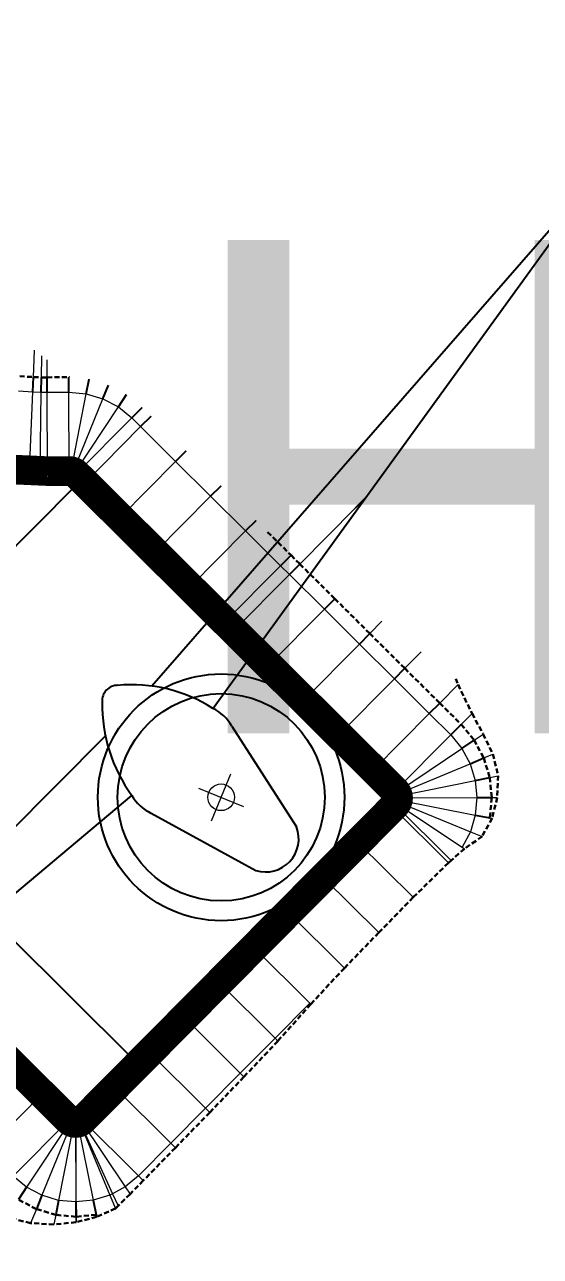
# Model space of a CAD drawing. Header units: metres. Extents: x 544752 to 548977, y 1840603 to 1844608.
# Drawn here: x 545535.5 to 545587.8, y 1843689.5 to 1843814.3 of the extents above; entities that cross this region are included whole.
import ezdxf

# ---------------------------------------------------------------- set-up
doc = ezdxf.new("R2010")
doc.units = ezdxf.units.M
doc.header["$MEASUREMENT"] = 0
doc.linetypes.add('ACAD_ISO02W100', pattern=[15, 12, -3])
doc.linetypes.add('Anordnung Grundriss$0$GESTRICHELT', pattern=[0.75, 0.5, -0.25])
doc.layers.add('Anordnung Grundriss$0$FBC-Windkraftstandort', color=7, linetype='Continuous')
doc.layers.add('C-ROAD', color=7, linetype='Continuous')
for name, color, linetype, lineweight in [('C-ROAD-CORR', 5, 'Continuous', 0), ('C-ROAD-LINK', 150, 'Continuous', 0), ('C-ROAD-MARK', 212, 'Continuous', 0), ('C-ROAD-STAN', 11, 'Continuous', 0), ('C-TOPO-FEAT', 94, 'Continuous', 5), ('Line5', 5, 'Continuous', 13), ('Line7', 7, 'Continuous', 20), ('Đường', 5, 'ACAD_ISO02W100', 5)]:
    doc.layers.add(name, color=color, linetype=linetype, lineweight=lineweight)

# ---------------------------------------------------------------- blocks, each defined once
blk = doc.blocks.new('TB')
at = {"layer": 'Anordnung Grundriss$0$FBC-Windkraftstandort', "color": 1, "ltscale": 0.2}
for points in [[(-10.82, 8.26), (15.12, 74.06), (-4.2, 8.21)], [(-1.79, 7.15), (7.8, -0.26)], [(-13.55, 1.93), (-43.7, -62.06), (-8.99, -2.86)], [(-6.56, -3.89), (5.41, -5.8)]]:
    blk.add_lwpolyline(points, dxfattribs=at)
for radius in [12.5, 10.5]:
    blk.add_circle((-0.4, 0), radius, dxfattribs=at)
for centre, radius, start, end in [((-7.62, -6.81), 15.4, 77.1765, 114.8722), ((-4.73, 3.7), 4.54, 49.5307, 83.3267), ((-13.57, 5.69), 1.57, 109.7536, 203.5071), ((-0.39, 9.92), 15.4, 198.3885, 236.0841), ((5.26, -2.45), 3.36, 272.6116, 40.6491), ((-6.07, 0.61), 4.54, 229.934, 263.7299)]:
    blk.add_arc(centre, radius, start, end, dxfattribs=at)
at = {"layer": 'Defpoints', "color": 5, "linetype": 'Anordnung Grundriss$0$GESTRICHELT', "lineweight": 5, "ltscale": 0.2}
blk.add_circle((-0.4, 0), 105.73, dxfattribs=at)
at = {"layer": 'Line7', "color": 4, "lineweight": 5}
for p, q in [((-0.52, -2.57), (-0.29, 2.57)), ((-2.87, 0.11), (2.06, -0.11))]:
    blk.add_line(p, q, dxfattribs=at)
at = {"layer": 'Line7', "color": 1}
blk.add_circle((-0.4, 0), 1.35, dxfattribs=at)
blk = doc.blocks.new('FREFEWRFERWF')
at = {"layer": 'Line5', "color": 5}
for p, q in [((-12.76, -0.82), (-14.44, 70.21)), ((-7.21, -0.68), (-8.89, 70.34)), ((-1.67, -0.55), (-3.35, 70.47)), ((-14.24, 0.57), (-11.33, 0.64)), ((-8.7, 0.7), (-5.79, 0.77)), ((-3.36, -0.08), (0, 0)), ((-3.16, 0.83), (-0.25, 0.9)), ((-14.45, -0.34), (-11.09, -0.26)), ((-8.91, -0.21), (-5.54, -0.13))]:
    blk.add_line(p, q, dxfattribs=at)
at = {"layer": 'Line5', "color": 5, "flags": 128}
for points in [[(-14.86, 69.09), (-14.81, 69.18), (-14.74, 69.28), (-14.67, 69.36), (-14.59, 69.44), (-14.5, 69.5), (-14.4, 69.56), (-14.3, 69.61), (-14.19, 69.65), (-14.08, 69.68)], [(-14.08, 69.68), (-14.07, 69.68), (-14.05, 69.68), (-14.03, 69.67), (-14.02, 69.67), (-14, 69.65), (-13.99, 69.64), (-13.98, 69.63), (-13.98, 69.61), (-13.98, 69.59)], [(-13.98, 69.59), (-13.51, 61.84), (-13.08, 54.08), (-12.69, 46.32), (-12.33, 38.56), (-12.01, 30.8), (-11.73, 23.04), (-11.48, 15.27), (-11.26, 7.5), (-11.09, -0.26)], [(-9.32, 69.22), (-9.27, 69.32), (-9.2, 69.41), (-9.13, 69.49), (-9.04, 69.57), (-8.95, 69.64), (-8.86, 69.69), (-8.76, 69.74), (-8.65, 69.78), (-8.54, 69.81)], [(-8.54, 69.81), (-8.52, 69.81), (-8.51, 69.81), (-8.49, 69.8), (-8.47, 69.8), (-8.46, 69.79), (-8.45, 69.77), (-8.44, 69.76), (-8.44, 69.74), (-8.43, 69.72)], [(-8.43, 69.72), (-7.97, 61.97), (-7.54, 54.21), (-7.15, 46.45), (-6.79, 38.69), (-6.47, 30.93), (-6.18, 23.17), (-5.93, 15.4), (-5.72, 7.64), (-5.54, -0.13)], [(-3.78, 69.35), (-3.72, 69.45), (-3.66, 69.54), (-3.58, 69.62), (-3.5, 69.7), (-3.41, 69.77), (-3.31, 69.83), (-3.21, 69.87), (-3.11, 69.91), (-3, 69.94)], [(-3, 69.94), (-2.98, 69.94), (-2.96, 69.94), (-2.95, 69.94), (-2.93, 69.93), (-2.92, 69.92), (-2.91, 69.9), (-2.9, 69.89), (-2.89, 69.87), (-2.89, 69.86)], [(-2.89, 69.86), (-2.43, 62.1), (-2, 54.34), (-1.6, 46.58), (-1.25, 38.82), (-0.93, 31.06), (-0.64, 23.3), (-0.39, 15.53), (-0.18, 7.77), (0, 0)], [(-14.87, 69.05), (-14.9, 62.45), (-14.95, 55.86), (-15.03, 49.26), (-15.12, 42.67), (-15.24, 36.07), (-15.39, 29.48), (-15.56, 22.88), (-15.75, 16.29), (-15.96, 9.7)], [(-14.87, 69.05), (-14.87, 69.05), (-14.87, 69.06), (-14.87, 69.06), (-14.87, 69.07), (-14.87, 69.07), (-14.87, 69.07), (-14.87, 69.08), (-14.87, 69.08), (-14.86, 69.09)], [(-9.33, 69.18), (-9.36, 62.58), (-9.41, 55.99), (-9.48, 49.39), (-9.58, 42.8), (-9.7, 36.2), (-9.85, 29.61), (-10.01, 23.01), (-10.2, 16.42), (-10.42, 9.83)], [(-9.33, 69.18), (-9.33, 69.18), (-9.33, 69.19), (-9.33, 69.19), (-9.33, 69.2), (-9.33, 69.2), (-9.33, 69.21), (-9.33, 69.21), (-9.32, 69.21), (-9.32, 69.22)], [(-3.79, 69.31), (-3.82, 62.71), (-3.87, 56.12), (-3.94, 49.52), (-4.04, 42.93), (-4.16, 36.33), (-4.3, 29.74), (-4.47, 23.14), (-4.66, 16.55), (-4.87, 9.96)], [(-3.79, 69.31), (-3.79, 69.31), (-3.79, 69.32), (-3.79, 69.32), (-3.79, 69.33), (-3.78, 69.33), (-3.78, 69.34), (-3.78, 69.34), (-3.78, 69.35), (-3.78, 69.35)], [(-15.94, 9.55), (-15.95, 9.57), (-15.95, 9.59), (-15.95, 9.6), (-15.96, 9.62), (-15.96, 9.63), (-15.96, 9.65), (-15.96, 9.67), (-15.96, 9.68), (-15.96, 9.7)], [(-15.94, 9.55), (-15.6, 8.59), (-15.3, 7.62), (-15.03, 6.63), (-14.8, 5.64), (-14.61, 4.63), (-14.46, 3.63), (-14.35, 2.61), (-14.28, 1.59), (-14.24, 0.57)], [(-15.94, 9.55), (-15.64, 8.48), (-15.38, 7.4), (-15.14, 6.31), (-14.95, 5.21), (-14.78, 4.11), (-14.65, 3), (-14.55, 1.89), (-14.48, 0.77), (-14.45, -0.34)], [(-10.4, 9.69), (-10.4, 9.7), (-10.41, 9.72), (-10.41, 9.73), (-10.41, 9.75), (-10.41, 9.76), (-10.42, 9.78), (-10.42, 9.8), (-10.42, 9.81), (-10.42, 9.83)], [(-10.4, 9.69), (-10.06, 8.72), (-9.75, 7.75), (-9.49, 6.76), (-9.26, 5.77), (-9.07, 4.77), (-8.92, 3.76), (-8.81, 2.74), (-8.73, 1.72), (-8.7, 0.7)], [(-10.4, 9.69), (-10.1, 8.61), (-9.83, 7.53), (-9.6, 6.44), (-9.4, 5.34), (-9.24, 4.24), (-9.1, 3.13), (-9, 2.02), (-8.94, 0.9), (-8.91, -0.21)], [(-4.86, 9.82), (-4.86, 9.83), (-4.86, 9.85), (-4.87, 9.86), (-4.87, 9.88), (-4.87, 9.9), (-4.87, 9.91), (-4.87, 9.93), (-4.87, 9.94), (-4.87, 9.96)], [(-4.86, 9.82), (-4.51, 8.85), (-4.21, 7.88), (-3.94, 6.89), (-3.72, 5.9), (-3.53, 4.9), (-3.38, 3.89), (-3.26, 2.87), (-3.19, 1.85), (-3.16, 0.83)], [(-4.86, 9.82), (-4.56, 8.74), (-4.29, 7.66), (-4.06, 6.57), (-3.86, 5.47), (-3.69, 4.37), (-3.56, 3.26), (-3.46, 2.15), (-3.39, 1.04), (-3.36, -0.08)]]:
    blk.add_lwpolyline(points, dxfattribs=at)
at = {"layer": 'Line7', "color": 7}
for p, q in [((-15.96, 9.63), (-15.96, 9.63)), ((-15.96, 9.63), (-15.96, 9.63)), ((-15.96, 9.63), (-15.96, 9.63)), ((-11.32, 9.73), (-11.32, 9.73)), ((-11.32, 9.73), (-11.32, 9.73)), ((-11.32, 9.73), (-11.32, 9.73)), ((-10.41, 9.76), (-10.41, 9.76)), ((-10.41, 9.76), (-10.41, 9.76)), ((-10.41, 9.76), (-10.41, 9.76)), ((-5.78, 9.87), (-5.78, 9.87)), ((-5.78, 9.87), (-5.78, 9.87)), ((-5.78, 9.87), (-5.78, 9.87)), ((-4.87, 9.89), (-4.87, 9.89)), ((-4.87, 9.89), (-4.87, 9.89)), ((-4.87, 9.89), (-4.87, 9.89)), ((-0.24, 10), (-0.24, 10)), ((-0.24, 10), (-0.24, 10)), ((-0.24, 10), (-0.24, 10))]:
    blk.add_line(p, q, dxfattribs=at)
blk = doc.blocks.new('RFEWF34RF')
blk.add_lwpolyline([(467558.37, 1441381.47), (467628.37, 1441381.47), (467628.37, 1441366.47), (467558.37, 1441366.47)], close=True)
at = {"xscale": 0.9, "yscale": 0.9714285714285716, "zscale": 0.9714285714285716, "rotation": 268.6444939923905}
blk.add_blockref('FREFEWRFERWF', (467559.27, 1441366.93), dxfattribs=at)
blk = doc.blocks.new('GFERFERF')
blk.add_lwpolyline([(467513.37, 1441358.47), (467628.37, 1441358.47), (467628.37, 1441366.47), (467513.37, 1441366.47)], close=True)
blk = doc.blocks.new('VƯERFEWRFER')
blk.add_lwpolyline([(467558.37, 1441403.47), (467513.37, 1441403.47), (467513.37, 1441358.47), (467558.37, 1441358.47)], close=True)
blk = doc.blocks.new('fcwdăed')
at = {"xscale": -1, "rotation": 19.89216182940478}
for name, p in [('GFERFERF', (1396356.81, 242240.54, -3.32)), ('VƯERFEWRFER', (1396369.4, 242205.74, -3.32)), ('RFEWF34RF', (1396367.36, 242211.39, -3.32))]:
    blk.add_blockref(name, p, dxfattribs=at)
blk = doc.blocks.new('STA')
blk.add_circle((0, 0), 0.036)
blk = doc.blocks.new('PI')
h = blk.add_hatch(color=256)
h.dxf.hatch_style = 1
h.paths.add_polyline_path([(0.011, 0, 1), (-0.011, 0, 1)])
at = {"xscale": 0.3048, "yscale": 0.3048, "zscale": 0.3048}
blk.add_blockref('STA', (0, 0), dxfattribs=at)

msp = doc.modelspace()

# ---------------------------------------------------------------- linework, layer by layer
at = {"layer": 'C-ROAD', "color": 3, "linetype": 'Continuous', "lineweight": 13}
for p, q in [((545520.67, 1843769.04), (545537.84, 1843769.1)), ((545540.05, 1843769.11), (545540.47, 1843769.11)), ((545540.47, 1843769.11), (545540.76, 1843768.82)), ((545573.1, 1843736.7), (545573.81, 1843735.99)), ((545573.81, 1843735.99), (545573.11, 1843735.28)), ((545540.7, 1843702.64), (545539.99, 1843703.35)), ((545541.4, 1843703.35), (545540.7, 1843702.64))]:
    msp.add_line(p, q, dxfattribs=at)
at = {"layer": 'C-ROAD', "color": 1, "linetype": 'ACAD_ISO02W100', "lineweight": 60, "ltscale": 0.1, "const_width": 3, "flags": 128}
for points in [[(545539.99, 1843703.35), (545458.39, 1843784.38)], [(545537.84, 1843769.1), (545540.05, 1843769.11)], [(545540.76, 1843768.82), (545556.74, 1843752.95)], [(545556.74, 1843752.95), (545573.1, 1843736.7)], [(545573.11, 1843735.28), (545541.4, 1843703.35)]]:
    msp.add_lwpolyline(points, dxfattribs=at)
at = {"layer": 'C-ROAD', "color": 1, "linetype": 'ACAD_ISO02W100', "lineweight": -3, "ltscale": 0.1, "const_width": 3, "flags": 128}
for points in [[(545508.48, 1843781.14, 0.19891), (545537.84, 1843769.1)], [(545540.05, 1843769.11, -0.198912), (545540.76, 1843768.82)], [(545573.1, 1843736.7, -0.414214), (545573.11, 1843735.28)], [(545541.4, 1843703.35, -0.414214), (545539.99, 1843703.35)]]:
    msp.add_lwpolyline(points, format="xyb", dxfattribs=at)
at = {"layer": 'C-ROAD-CORR', "color": 160, "linetype": 'Continuous'}
for p, q in [((545536.42, 1843778.63, 721.22), (545536.53, 1843781.36, 723.95)), ((545536.42, 1843778.63, 721.22), (545536.53, 1843781.36, 723.95)), ((545536.42, 1843778.63, 721.22), (545536.53, 1843781.36, 723.95)), ((545537.23, 1843778.6, 721.24), (545537.27, 1843780.78, 723.42)), ((545537.23, 1843778.6, 721.24), (545537.27, 1843780.78, 723.42)), ((545537.23, 1843778.6, 721.24), (545537.27, 1843780.78, 723.42)), ((545537.81, 1843778.6, 721.26), (545537.8, 1843780.36, 723.02)), ((545537.81, 1843778.6, 721.26), (545537.8, 1843780.36, 723.02)), ((545537.81, 1843778.6, 721.26), (545537.8, 1843780.36, 723.02)), ((545536.36, 1843777.13, 721.19), (545536.42, 1843778.63, 721.22)), ((545536.36, 1843777.13, 721.19), (545536.42, 1843778.63, 721.22)), ((545537.21, 1843777.1, 721.21), (545537.23, 1843778.6, 721.24)), ((545537.21, 1843777.1, 721.21), (545537.23, 1843778.6, 721.24)), ((545537.81, 1843777.1, 721.23), (545537.81, 1843778.6, 721.26)), ((545537.81, 1843777.1, 721.23), (545537.81, 1843778.6, 721.26)), ((545540.02, 1843777.11, 721.28), (545540.02, 1843778.61, 721.31)), ((545540.02, 1843777.11, 721.28), (545540.02, 1843778.61, 721.31)), ((545541.78, 1843776.94, 721.28), (545542.07, 1843778.41, 721.31)), ((545541.78, 1843776.94, 721.28), (545542.07, 1843778.41, 721.31)), ((545536.03, 1843769.13, 713.19), (545536.36, 1843777.13, 721.19)), ((545536.03, 1843769.13, 713.19), (545536.36, 1843777.13, 721.19)), ((545536.03, 1843769.13, 713.19), (545536.36, 1843777.13, 721.19)), ((545537.1, 1843769.11, 713.21), (545537.21, 1843777.1, 721.21)), ((545537.1, 1843769.11, 713.21), (545537.21, 1843777.1, 721.21)), ((545537.1, 1843769.11, 713.21), (545537.21, 1843777.1, 721.21)), ((545537.84, 1843769.1, 713.23), (545537.81, 1843777.1, 721.23)), ((545537.84, 1843769.1, 713.23), (545537.81, 1843777.1, 721.23)), ((545537.84, 1843769.1, 713.23), (545537.81, 1843777.1, 721.23)), ((545540.05, 1843769.11, 713.28), (545540.02, 1843777.11, 721.28)), ((545540.05, 1843769.11, 713.28), (545540.02, 1843777.11, 721.28)), ((545540.05, 1843769.11, 713.28), (545540.02, 1843777.11, 721.28)), ((545540.25, 1843769.09, 713.28), (545541.78, 1843776.94, 721.28)), ((545540.25, 1843769.09, 713.28), (545541.78, 1843776.94, 721.28)), ((545540.25, 1843769.09, 713.28), (545541.78, 1843776.94, 721.28)), ((545543.47, 1843776.44, 721.29), (545544.04, 1843777.82, 721.32)), ((545543.47, 1843776.44, 721.29), (545544.04, 1843777.82, 721.32)), ((545545.03, 1843775.61, 721.29), (545545.86, 1843776.86, 721.32)), ((545545.03, 1843775.61, 721.29), (545545.86, 1843776.86, 721.32)), ((545540.43, 1843769.03, 713.29), (545543.47, 1843776.44, 721.29)), ((545540.43, 1843769.03, 713.29), (545543.47, 1843776.44, 721.29)), ((545540.43, 1843769.03, 713.29), (545543.47, 1843776.44, 721.29)), ((545540.61, 1843768.94, 713.29), (545545.03, 1843775.61, 721.29)), ((545540.61, 1843768.94, 713.29), (545545.03, 1843775.61, 721.29)), ((545540.61, 1843768.94, 713.29), (545545.03, 1843775.61, 721.29)), ((545546.4, 1843774.49, 721.3), (545547.45, 1843775.56, 721.33)), ((545546.4, 1843774.49, 721.3), (545547.45, 1843775.56, 721.33)), ((545540.76, 1843768.82, 713.3), (545546.4, 1843774.49, 721.3)), ((545540.76, 1843768.82, 713.3), (545546.4, 1843774.49, 721.3)), ((545540.76, 1843768.82, 713.3), (545546.4, 1843774.49, 721.3)), ((545547.29, 1843773.61, 721.34), (545548.35, 1843774.67, 721.37)), ((545547.29, 1843773.61, 721.34), (545548.35, 1843774.67, 721.37)), ((545541.65, 1843767.93, 713.34), (545547.29, 1843773.61, 721.34)), ((545541.65, 1843767.93, 713.34), (545547.29, 1843773.61, 721.34)), ((545541.65, 1843767.93, 713.34), (545547.29, 1843773.61, 721.34)), ((545550.84, 1843770.08, 721.49), (545551.9, 1843771.15, 721.52)), ((545550.84, 1843770.08, 721.49), (545551.9, 1843771.15, 721.52)), ((545545.2, 1843764.41, 713.49), (545550.84, 1843770.08, 721.49)), ((545545.2, 1843764.41, 713.49), (545550.84, 1843770.08, 721.49)), ((545545.2, 1843764.41, 713.49), (545550.84, 1843770.08, 721.49)), ((545554.39, 1843766.56, 721.64), (545555.44, 1843767.62, 721.67)), ((545554.39, 1843766.56, 721.64), (545555.44, 1843767.62, 721.67)), ((545548.75, 1843760.88, 713.64), (545554.39, 1843766.56, 721.64)), ((545548.75, 1843760.88, 713.64), (545554.39, 1843766.56, 721.64)), ((545548.75, 1843760.88, 713.64), (545554.39, 1843766.56, 721.64)), ((545569.07, 1843765.37, 730), (545570.12, 1843766.43, 730.03)), ((545569.07, 1843765.37, 730), (545570.12, 1843766.43, 730.03)), ((545563.43, 1843759.69, 722), (545569.07, 1843765.37, 730)), ((545563.43, 1843759.69, 722), (545569.07, 1843765.37, 730)), ((545552.3, 1843757.36, 713.79), (545557.93, 1843763.04, 721.79)), ((545552.3, 1843757.36, 713.79), (545557.93, 1843763.04, 721.79)), ((545552.3, 1843757.36, 713.79), (545557.93, 1843763.04, 721.79)), ((545557.93, 1843763.04, 721.79), (545558.99, 1843764.1, 721.82)), ((545557.93, 1843763.04, 721.79), (545558.99, 1843764.1, 721.82)), ((545561.48, 1843759.51, 721.94), (545562.54, 1843760.58, 721.97)), ((545561.48, 1843759.51, 721.94), (545562.54, 1843760.58, 721.97)), ((545555.84, 1843753.84, 713.94), (545561.48, 1843759.51, 721.94)), ((545555.84, 1843753.84, 713.94), (545561.48, 1843759.51, 721.94)), ((545555.84, 1843753.84, 713.94), (545561.48, 1843759.51, 721.94)), ((545562.37, 1843758.63, 721.97), (545563.43, 1843759.69, 722)), ((545562.37, 1843758.63, 721.97), (545563.43, 1843759.69, 722)), ((545556.74, 1843752.95, 713.97), (545562.37, 1843758.63, 721.97)), ((545556.74, 1843752.95, 713.97), (545562.37, 1843758.63, 721.97)), ((545556.74, 1843752.95, 713.97), (545562.37, 1843758.63, 721.97)), ((545565.92, 1843755.11, 722.12), (545566.98, 1843756.17, 722.15)), ((545565.92, 1843755.11, 722.12), (545566.98, 1843756.17, 722.15)), ((545560.28, 1843749.43, 714.12), (545565.92, 1843755.11, 722.12)), ((545560.28, 1843749.43, 714.12), (545565.92, 1843755.11, 722.12)), ((545560.28, 1843749.43, 714.12), (545565.92, 1843755.11, 722.12)), ((545570.52, 1843752.65, 722.3), (545571.76, 1843753.89, 724.06)), ((545570.52, 1843752.65, 722.3), (545571.76, 1843753.89, 724.06)), ((545570.52, 1843752.65, 722.3), (545571.76, 1843753.89, 724.06)), ((545570.52, 1843752.65, 722.3), (545571.76, 1843753.89, 724.06)), ((545569.47, 1843751.58, 722.27), (545570.52, 1843752.65, 722.3)), ((545569.47, 1843751.58, 722.27), (545570.52, 1843752.65, 722.3)), ((545563.83, 1843745.91, 714.27), (545569.47, 1843751.58, 722.27)), ((545563.83, 1843745.91, 714.27), (545569.47, 1843751.58, 722.27)), ((545563.83, 1843745.91, 714.27), (545569.47, 1843751.58, 722.27)), ((545574.07, 1843749.12, 722.45), (545575.74, 1843750.8, 724.81)), ((545574.07, 1843749.12, 722.45), (545575.74, 1843750.8, 724.81)), ((545574.07, 1843749.12, 722.45), (545575.74, 1843750.8, 724.81)), ((545574.07, 1843749.12, 722.45), (545575.74, 1843750.8, 724.81)), ((545567.38, 1843742.38, 714.42), (545573.02, 1843748.06, 722.42)), ((545567.38, 1843742.38, 714.42), (545573.02, 1843748.06, 722.42)), ((545567.38, 1843742.38, 714.42), (545573.02, 1843748.06, 722.42)), ((545573.02, 1843748.06, 722.42), (545574.07, 1843749.12, 722.45)), ((545573.02, 1843748.06, 722.42), (545574.07, 1843749.12, 722.45)), ((545577.62, 1843745.6, 722.6), (545579.48, 1843747.47, 725.24)), ((545577.62, 1843745.6, 722.6), (545579.48, 1843747.47, 725.24)), ((545577.62, 1843745.6, 722.6), (545579.48, 1843747.47, 725.24)), ((545577.62, 1843745.6, 722.6), (545579.48, 1843747.47, 725.24)), ((545576.56, 1843744.54, 722.57), (545577.62, 1843745.6, 722.6)), ((545576.56, 1843744.54, 722.57), (545577.62, 1843745.6, 722.6)), ((545570.93, 1843738.86, 714.57), (545576.56, 1843744.54, 722.57)), ((545570.93, 1843738.86, 714.57), (545576.56, 1843744.54, 722.57)), ((545570.93, 1843738.86, 714.57), (545576.56, 1843744.54, 722.57)), ((545579.8, 1843743.44, 722.7), (545580.9, 1843744.54, 724.25)), ((545579.8, 1843743.44, 722.7), (545580.9, 1843744.54, 724.25)), ((545579.8, 1843743.44, 722.7), (545580.9, 1843744.54, 724.25)), ((545579.8, 1843743.44, 722.7), (545580.9, 1843744.54, 724.25)), ((545578.74, 1843742.37, 722.67), (545579.8, 1843743.44, 722.7)), ((545578.74, 1843742.37, 722.67), (545579.8, 1843743.44, 722.7)), ((545573.1, 1843736.7, 714.67), (545578.74, 1843742.37, 722.67)), ((545573.1, 1843736.7, 714.67), (545578.74, 1843742.37, 722.67)), ((545573.1, 1843736.7, 714.67), (545578.74, 1843742.37, 722.67)), ((545579.87, 1843741.01, 722.67), (545581.11, 1843741.85, 722.7)), ((545579.87, 1843741.01, 722.67), (545581.11, 1843741.85, 722.7)), ((545581.11, 1843741.85, 722.7), (545582.02, 1843742.46, 723.8)), ((545581.11, 1843741.85, 722.7), (545582.02, 1843742.46, 723.8)), ((545581.11, 1843741.85, 722.7), (545582.02, 1843742.46, 723.8)), ((545581.11, 1843741.85, 722.7), (545582.02, 1843742.46, 723.8)), ((545573.23, 1843736.54, 714.67), (545579.87, 1843741.01, 722.67)), ((545573.23, 1843736.54, 714.67), (545579.87, 1843741.01, 722.67)), ((545573.23, 1843736.54, 714.67), (545579.87, 1843741.01, 722.67)), ((545573.32, 1843736.37, 714.68), (545580.7, 1843739.46, 722.68)), ((545573.32, 1843736.37, 714.68), (545580.7, 1843739.46, 722.68)), ((545573.32, 1843736.37, 714.68), (545580.7, 1843739.46, 722.68)), ((545580.7, 1843739.46, 722.68), (545582.09, 1843740.04, 722.71)), ((545580.7, 1843739.46, 722.68), (545582.09, 1843740.04, 722.71)), ((545582.09, 1843740.04, 722.71), (545583.01, 1843740.43, 723.71)), ((545582.09, 1843740.04, 722.71), (545583.01, 1843740.43, 723.71)), ((545582.09, 1843740.04, 722.71), (545583.01, 1843740.43, 723.71)), ((545582.09, 1843740.04, 722.71), (545583.01, 1843740.43, 723.71)), ((545581.22, 1843737.77, 722.68), (545582.69, 1843738.07, 722.71)), ((545581.22, 1843737.77, 722.68), (545582.69, 1843738.07, 722.71)), ((545582.69, 1843738.07, 722.71), (545583.54, 1843738.24, 723.57)), ((545582.69, 1843738.07, 722.71), (545583.54, 1843738.24, 723.57)), ((545582.69, 1843738.07, 722.71), (545583.54, 1843738.24, 723.57)), ((545582.69, 1843738.07, 722.71), (545583.54, 1843738.24, 723.57)), ((545573.38, 1843736.18, 714.68), (545581.22, 1843737.77, 722.68)), ((545573.38, 1843736.18, 714.68), (545581.22, 1843737.77, 722.68)), ((545573.38, 1843736.18, 714.68), (545581.22, 1843737.77, 722.68)), ((545573.33, 1843735.61, 714.69), (545580.73, 1843732.57, 722.69)), ((545573.33, 1843735.61, 714.69), (545580.73, 1843732.57, 722.69)), ((545573.33, 1843735.61, 714.69), (545580.73, 1843732.57, 722.69)), ((545573.38, 1843735.79, 714.69), (545581.23, 1843734.26, 722.69)), ((545573.38, 1843735.79, 714.69), (545581.23, 1843734.26, 722.69)), ((545573.38, 1843735.79, 714.69), (545581.23, 1843734.26, 722.69)), ((545573.4, 1843735.99, 714.69), (545581.4, 1843736.02, 722.69)), ((545573.4, 1843735.99, 714.69), (545581.4, 1843736.02, 722.69)), ((545573.4, 1843735.99, 714.69), (545581.4, 1843736.02, 722.69)), ((545581.4, 1843736.02, 722.69), (545582.9, 1843736.02, 722.72)), ((545581.4, 1843736.02, 722.69), (545582.9, 1843736.02, 722.72)), ((545582.9, 1843736.02, 722.72), (545583.45, 1843736.02, 723.27)), ((545582.9, 1843736.02, 722.72), (545583.45, 1843736.02, 723.27)), ((545582.9, 1843736.02, 722.72), (545583.45, 1843736.02, 723.27)), ((545582.9, 1843736.02, 722.72), (545583.45, 1843736.02, 723.27)), ((545572.86, 1843735.03, 714.7), (545578.51, 1843729.41, 722.67)), ((545572.86, 1843735.03, 714.7), (545578.51, 1843729.41, 722.67)), ((545572.86, 1843735.03, 714.7), (545578.51, 1843729.41, 722.67)), ((545572.86, 1843735.03, 714.7), (545578.51, 1843729.41, 722.67)), ((545573.11, 1843735.28, 714.7), (545578.77, 1843729.66, 722.67)), ((545573.11, 1843735.28, 714.7), (545578.77, 1843729.66, 722.67)), ((545573.11, 1843735.28, 714.7), (545578.77, 1843729.66, 722.67)), ((545573.11, 1843735.28, 714.7), (545578.77, 1843729.66, 722.67)), ((545573.23, 1843735.43, 714.69), (545579.9, 1843731.01, 722.69)), ((545573.23, 1843735.43, 714.69), (545579.9, 1843731.01, 722.69)), ((545573.23, 1843735.43, 714.69), (545579.9, 1843731.01, 722.69)), ((545581.23, 1843734.26, 722.69), (545582.71, 1843733.97, 722.72)), ((545581.23, 1843734.26, 722.69), (545582.71, 1843733.97, 722.72)), ((545582.71, 1843733.97, 722.72), (545582.93, 1843733.93, 722.95)), ((545582.71, 1843733.97, 722.72), (545582.93, 1843733.93, 722.95)), ((545582.71, 1843733.97, 722.72), (545582.93, 1843733.93, 722.95)), ((545582.71, 1843733.97, 722.72), (545582.93, 1843733.93, 722.95)), ((545580.73, 1843732.57, 722.69), (545581.92, 1843732.08, 722.72)), ((545580.73, 1843732.57, 722.69), (545581.92, 1843732.08, 722.72)), ((545580.73, 1843732.57, 722.69), (545581.92, 1843732.08, 722.72)), ((545580.73, 1843732.57, 722.69), (545581.92, 1843732.08, 722.72)), ((545569.33, 1843731.48, 714.7), (545574.93, 1843725.92, 722.59)), ((545569.33, 1843731.48, 714.7), (545574.93, 1843725.92, 722.59)), ((545569.33, 1843731.48, 714.7), (545574.93, 1843725.92, 722.59)), ((545569.33, 1843731.48, 714.7), (545574.93, 1843725.92, 722.59)), ((545579.9, 1843731.01, 722.69), (545580.14, 1843730.85, 722.7)), ((545579.9, 1843731.01, 722.69), (545580.14, 1843730.85, 722.7)), ((545579.9, 1843731.01, 722.69), (545580.14, 1843730.85, 722.7)), ((545579.9, 1843731.01, 722.69), (545580.14, 1843730.85, 722.7)), ((545565.81, 1843727.93, 714.7), (545571.44, 1843722.34, 722.63)), ((545565.81, 1843727.93, 714.7), (545571.44, 1843722.34, 722.63)), ((545565.81, 1843727.93, 714.7), (545571.44, 1843722.34, 722.63)), ((545565.81, 1843727.93, 714.7), (545571.44, 1843722.34, 722.63)), ((545562.29, 1843724.38, 714.7), (545567.95, 1843718.76, 722.67)), ((545562.29, 1843724.38, 714.7), (545567.95, 1843718.76, 722.67)), ((545562.29, 1843724.38, 714.7), (545567.95, 1843718.76, 722.67)), ((545562.29, 1843724.38, 714.7), (545567.95, 1843718.76, 722.67)), ((545558.76, 1843720.84, 714.7), (545564.44, 1843715.2, 722.7)), ((545558.76, 1843720.84, 714.7), (545564.44, 1843715.2, 722.7)), ((545558.76, 1843720.84, 714.7), (545564.44, 1843715.2, 722.7)), ((545555.24, 1843717.29, 714.7), (545560.92, 1843711.65, 722.7)), ((545555.24, 1843717.29, 714.7), (545560.92, 1843711.65, 722.7)), ((545555.24, 1843717.29, 714.7), (545560.92, 1843711.65, 722.7)), ((545564.44, 1843715.2, 722.7), (545564.55, 1843715.09, 722.7)), ((545564.44, 1843715.2, 722.7), (545564.55, 1843715.09, 722.7)), ((545564.44, 1843715.2, 722.7), (545564.55, 1843715.09, 722.7)), ((545564.44, 1843715.2, 722.7), (545564.55, 1843715.09, 722.7)), ((545551.72, 1843713.74, 714.7), (545557.39, 1843708.1, 722.7)), ((545551.72, 1843713.74, 714.7), (545557.39, 1843708.1, 722.7)), ((545551.72, 1843713.74, 714.7), (545557.39, 1843708.1, 722.7)), ((545560.92, 1843711.65, 722.7), (545561.21, 1843711.36, 722.7)), ((545560.92, 1843711.65, 722.7), (545561.21, 1843711.36, 722.7)), ((545560.92, 1843711.65, 722.7), (545561.21, 1843711.36, 722.7)), ((545560.92, 1843711.65, 722.7), (545561.21, 1843711.36, 722.7)), ((545548.19, 1843710.19, 714.7), (545553.87, 1843704.56, 722.7)), ((545548.19, 1843710.19, 714.7), (545553.87, 1843704.56, 722.7)), ((545548.19, 1843710.19, 714.7), (545553.87, 1843704.56, 722.7)), ((545557.39, 1843708.1, 722.7), (545557.76, 1843707.74, 722.71)), ((545557.39, 1843708.1, 722.7), (545557.76, 1843707.74, 722.71)), ((545557.39, 1843708.1, 722.7), (545557.76, 1843707.74, 722.71)), ((545557.39, 1843708.1, 722.7), (545557.76, 1843707.74, 722.71)), ((545537.3, 1843706.02, 714.55), (545531.66, 1843700.34, 722.55)), ((545537.3, 1843706.02, 714.55), (545531.66, 1843700.34, 722.55)), ((545537.3, 1843706.02, 714.55), (545531.66, 1843700.34, 722.55)), ((545544.67, 1843706.65, 714.7), (545550.35, 1843701.01, 722.7)), ((545544.67, 1843706.65, 714.7), (545550.35, 1843701.01, 722.7)), ((545544.67, 1843706.65, 714.7), (545550.35, 1843701.01, 722.7)), ((545553.87, 1843704.56, 722.7), (545554.3, 1843704.13, 722.71)), ((545553.87, 1843704.56, 722.7), (545554.3, 1843704.13, 722.71)), ((545553.87, 1843704.56, 722.7), (545554.3, 1843704.13, 722.71)), ((545553.87, 1843704.56, 722.7), (545554.3, 1843704.13, 722.71)), ((545539.99, 1843703.35, 714.67), (545534.35, 1843697.67, 722.67)), ((545539.99, 1843703.35, 714.67), (545534.35, 1843697.67, 722.67)), ((545539.99, 1843703.35, 714.67), (545534.35, 1843697.67, 722.67)), ((545540.14, 1843703.22, 714.67), (545535.72, 1843696.56, 722.67)), ((545540.14, 1843703.22, 714.67), (545535.72, 1843696.56, 722.67)), ((545540.14, 1843703.22, 714.67), (545535.72, 1843696.56, 722.67)), ((545540.31, 1843703.13, 714.68), (545537.28, 1843695.73, 722.68)), ((545540.31, 1843703.13, 714.68), (545537.28, 1843695.73, 722.68)), ((545540.31, 1843703.13, 714.68), (545537.28, 1843695.73, 722.68)), ((545540.5, 1843703.08, 714.68), (545538.97, 1843695.22, 722.68)), ((545540.5, 1843703.08, 714.68), (545538.97, 1843695.22, 722.68)), ((545540.5, 1843703.08, 714.68), (545538.97, 1843695.22, 722.68)), ((545540.89, 1843703.08, 714.69), (545542.48, 1843695.24, 722.69)), ((545540.89, 1843703.08, 714.69), (545542.48, 1843695.24, 722.69)), ((545540.89, 1843703.08, 714.69), (545542.48, 1843695.24, 722.69)), ((545541.08, 1843703.13, 714.69), (545544.16, 1843695.75, 722.69)), ((545541.08, 1843703.13, 714.69), (545544.16, 1843695.75, 722.69)), ((545541.08, 1843703.13, 714.69), (545544.16, 1843695.75, 722.69)), ((545541.11, 1843703.15, 714.69), (545544.45, 1843695.88, 722.69)), ((545541.11, 1843703.15, 714.69), (545544.45, 1843695.88, 722.69)), ((545541.11, 1843703.15, 714.69), (545544.45, 1843695.88, 722.69)), ((545541.25, 1843703.23, 714.69), (545545.72, 1843696.59, 722.69)), ((545541.25, 1843703.23, 714.69), (545545.72, 1843696.59, 722.69)), ((545541.25, 1843703.23, 714.69), (545545.72, 1843696.59, 722.69)), ((545541.4, 1843703.35, 714.7), (545547.08, 1843697.71, 722.7)), ((545541.4, 1843703.35, 714.7), (545547.08, 1843697.71, 722.7)), ((545541.4, 1843703.35, 714.7), (545547.08, 1843697.71, 722.7)), ((545540.69, 1843703.06, 714.69), (545540.72, 1843695.06, 722.69)), ((545540.69, 1843703.06, 714.69), (545540.72, 1843695.06, 722.69)), ((545540.69, 1843703.06, 714.69), (545540.72, 1843695.06, 722.69)), ((545540.7, 1843703.06, 714.69), (545540.73, 1843695.06, 722.69)), ((545540.7, 1843703.06, 714.69), (545540.73, 1843695.06, 722.69)), ((545540.7, 1843703.06, 714.69), (545540.73, 1843695.06, 722.69)), ((545550.35, 1843701.01, 722.7), (545550.81, 1843700.55, 722.71)), ((545550.35, 1843701.01, 722.7), (545550.81, 1843700.55, 722.71)), ((545550.35, 1843701.01, 722.7), (545550.81, 1843700.55, 722.71)), ((545550.35, 1843701.01, 722.7), (545550.81, 1843700.55, 722.71)), ((545547.08, 1843697.71, 722.7), (545547.56, 1843697.23, 722.71)), ((545547.08, 1843697.71, 722.7), (545547.56, 1843697.23, 722.71)), ((545547.08, 1843697.71, 722.7), (545547.56, 1843697.23, 722.71)), ((545547.08, 1843697.71, 722.7), (545547.56, 1843697.23, 722.71)), ((545535.72, 1843696.56, 722.67), (545534.89, 1843695.31, 722.7)), ((545535.72, 1843696.56, 722.67), (545534.89, 1843695.31, 722.7)), ((545537.28, 1843695.73, 722.68), (545536.71, 1843694.34, 722.71)), ((545537.28, 1843695.73, 722.68), (545536.71, 1843694.34, 722.71)), ((545544.16, 1843695.75, 722.69), (545544.73, 1843694.4, 722.72)), ((545544.16, 1843695.75, 722.69), (545544.73, 1843694.4, 722.72)), ((545544.16, 1843695.75, 722.69), (545544.73, 1843694.4, 722.72)), ((545544.16, 1843695.75, 722.69), (545544.73, 1843694.4, 722.72)), ((545544.45, 1843695.88, 722.69), (545545, 1843694.67, 722.72)), ((545544.45, 1843695.88, 722.69), (545545, 1843694.67, 722.72)), ((545544.45, 1843695.88, 722.69), (545545, 1843694.67, 722.72)), ((545544.45, 1843695.88, 722.69), (545545, 1843694.67, 722.72)), ((545545.72, 1843696.59, 722.69), (545546.21, 1843695.86, 722.71)), ((545545.72, 1843696.59, 722.69), (545546.21, 1843695.86, 722.71)), ((545545.72, 1843696.59, 722.69), (545546.21, 1843695.86, 722.71)), ((545545.72, 1843696.59, 722.69), (545546.21, 1843695.86, 722.71)), ((545536.71, 1843694.34, 722.71), (545536.13, 1843692.92, 724.24)), ((545536.71, 1843694.34, 722.71), (545536.13, 1843692.92, 724.24)), ((545536.71, 1843694.34, 722.71), (545536.13, 1843692.92, 724.24)), ((545536.71, 1843694.34, 722.71), (545536.13, 1843692.92, 724.24)), ((545538.97, 1843695.22, 722.68), (545538.68, 1843693.75, 722.71)), ((545538.97, 1843695.22, 722.68), (545538.68, 1843693.75, 722.71)), ((545540.72, 1843695.06, 722.69), (545540.73, 1843693.56, 722.72)), ((545540.72, 1843695.06, 722.69), (545540.73, 1843693.56, 722.72)), ((545540.73, 1843695.06, 722.69), (545540.74, 1843693.56, 722.72)), ((545540.73, 1843695.06, 722.69), (545540.74, 1843693.56, 722.72)), ((545542.48, 1843695.24, 722.69), (545542.78, 1843693.77, 722.72)), ((545542.48, 1843695.24, 722.69), (545542.78, 1843693.77, 722.72)), ((545538.68, 1843693.75, 722.71), (545538.49, 1843692.78, 723.71)), ((545538.68, 1843693.75, 722.71), (545538.49, 1843692.78, 723.71)), ((545538.68, 1843693.75, 722.71), (545538.49, 1843692.78, 723.71)), ((545538.68, 1843693.75, 722.71), (545538.49, 1843692.78, 723.71)), ((545540.73, 1843693.56, 722.72), (545540.73, 1843693, 723.28)), ((545540.73, 1843693.56, 722.72), (545540.73, 1843693, 723.28)), ((545540.73, 1843693.56, 722.72), (545540.73, 1843693, 723.28)), ((545540.73, 1843693.56, 722.72), (545540.73, 1843693, 723.28)), ((545540.74, 1843693.56, 722.72), (545540.74, 1843693, 723.28)), ((545540.74, 1843693.56, 722.72), (545540.74, 1843693, 723.28)), ((545540.74, 1843693.56, 722.72), (545540.74, 1843693, 723.28)), ((545540.74, 1843693.56, 722.72), (545540.74, 1843693, 723.28)), ((545542.78, 1843693.77, 722.72), (545542.82, 1843693.54, 722.95)), ((545542.78, 1843693.77, 722.72), (545542.82, 1843693.54, 722.95)), ((545542.78, 1843693.77, 722.72), (545542.82, 1843693.54, 722.95)), ((545542.78, 1843693.77, 722.72), (545542.82, 1843693.54, 722.95))]:
    msp.add_line(p, q, dxfattribs=at)
at = {"layer": 'C-ROAD-CORR', "color": 11, "linetype": 'Anordnung Grundriss$0$GESTRICHELT', "lineweight": 30}
for points in [[(545535.02, 1843778.71, 721.18), (545536.42, 1843778.63, 721.22), (545537.23, 1843778.6, 721.24), (545537.81, 1843778.6, 721.26), (545540.02, 1843778.61, 721.31), (545540.06, 1843778.6, 721.31)], [(545534.23, 1843769.25, 713.15), (545536.03, 1843769.13, 713.19), (545537.1, 1843769.11, 713.21), (545537.84, 1843769.1, 713.23), (545540.05, 1843769.11, 713.28), (545540.25, 1843769.09, 713.28), (545540.43, 1843769.03, 713.29), (545540.61, 1843768.94, 713.29), (545540.76, 1843768.82, 713.3), (545541.65, 1843767.93, 713.34), (545545.2, 1843764.41, 713.49), (545548.75, 1843760.88, 713.64), (545552.3, 1843757.36, 713.79), (545555.84, 1843753.84, 713.94), (545556.74, 1843752.95, 713.97)], [(545560.17, 1843762.93, 721.87), (545562.54, 1843760.58, 721.97), (545563.43, 1843759.69, 722)], [(545563.43, 1843759.69, 722), (545566.98, 1843756.17, 722.15), (545570.52, 1843752.65, 722.3), (545574.07, 1843749.12, 722.45), (545577.62, 1843745.6, 722.6), (545579.8, 1843743.44, 722.7), (545581.11, 1843741.85, 722.7), (545582.09, 1843740.04, 722.71), (545582.69, 1843738.07, 722.71), (545582.9, 1843736.02, 722.72), (545582.71, 1843733.97, 722.72)], [(545556.74, 1843752.95, 713.97), (545560.28, 1843749.43, 714.12), (545563.83, 1843745.91, 714.27), (545567.38, 1843742.38, 714.42), (545570.93, 1843738.86, 714.57), (545573.1, 1843736.7, 714.67), (545573.23, 1843736.54, 714.67), (545573.32, 1843736.37, 714.68), (545573.38, 1843736.18, 714.68), (545573.4, 1843735.99, 714.69), (545573.38, 1843735.79, 714.69), (545573.33, 1843735.61, 714.69), (545573.23, 1843735.43, 714.69), (545573.11, 1843735.28, 714.7), (545572.86, 1843735.03, 714.7), (545569.33, 1843731.48, 714.7), (545565.81, 1843727.93, 714.7), (545562.29, 1843724.38, 714.7), (545558.76, 1843720.84, 714.7), (545555.24, 1843717.29, 714.7), (545551.72, 1843713.74, 714.7), (545548.19, 1843710.19, 714.7), (545544.67, 1843706.65, 714.7), (545541.4, 1843703.35, 714.7), (545541.25, 1843703.23, 714.69), (545541.11, 1843703.15, 714.69), (545541.08, 1843703.13, 714.69), (545540.89, 1843703.08, 714.69), (545540.7, 1843703.06, 714.69), (545540.69, 1843703.06, 714.69), (545540.5, 1843703.08, 714.68), (545540.31, 1843703.13, 714.68), (545540.14, 1843703.22, 714.67), (545539.99, 1843703.35, 714.67), (545537.3, 1843706.02, 714.55), (545533.75, 1843709.54, 714.4)], [(545579.24, 1843748.07, 725.48), (545579.48, 1843747.47, 725.24), (545580.9, 1843744.54, 724.25), (545582.02, 1843742.46, 723.8), (545583.01, 1843740.43, 723.71), (545583.54, 1843738.24, 723.57), (545583.45, 1843736.02, 723.27), (545582.93, 1843733.93, 722.95), (545581.92, 1843732.08, 722.72), (545580.14, 1843730.85, 722.7), (545578.77, 1843729.66, 722.67), (545578.51, 1843729.41, 722.67), (545574.93, 1843725.92, 722.59), (545571.44, 1843722.34, 722.63), (545567.95, 1843718.76, 722.67), (545564.55, 1843715.09, 722.7), (545561.21, 1843711.36, 722.7), (545557.76, 1843707.74, 722.71), (545554.3, 1843704.13, 722.71), (545550.81, 1843700.55, 722.71), (545547.56, 1843697.23, 722.71), (545546.21, 1843695.86, 722.71), (545545, 1843694.67, 722.72), (545544.73, 1843694.4, 722.72), (545542.82, 1843693.54, 722.95), (545540.74, 1843693, 723.28), (545540.73, 1843693, 723.28), (545538.49, 1843692.78, 723.71), (545536.13, 1843692.92, 724.24), (545533.69, 1843693.5, 724.87)], [(545542.78, 1843693.77, 722.72), (545540.74, 1843693.56, 722.72), (545540.73, 1843693.56, 722.72), (545538.68, 1843693.75, 722.71), (545536.71, 1843694.34, 722.71), (545534.89, 1843695.31, 722.7)]]:
    msp.add_polyline3d(points, dxfattribs=at)
at = {"layer": 'C-ROAD-CORR', "color": 1, "linetype": 'Anordnung Grundriss$0$GESTRICHELT', "lineweight": 30}
for points in [[(545534.23, 1843769.25, 713.15), (545536.03, 1843769.13, 713.19), (545537.1, 1843769.11, 713.21), (545537.84, 1843769.1, 713.23), (545540.05, 1843769.11, 713.28), (545540.25, 1843769.09, 713.28), (545540.43, 1843769.03, 713.29), (545540.61, 1843768.94, 713.29), (545540.76, 1843768.82, 713.3), (545541.65, 1843767.93, 713.34), (545545.2, 1843764.41, 713.49), (545548.75, 1843760.88, 713.64), (545552.3, 1843757.36, 713.79), (545555.84, 1843753.84, 713.94), (545556.74, 1843752.95, 713.97)], [(545556.74, 1843752.95, 713.97), (545560.28, 1843749.43, 714.12), (545563.83, 1843745.91, 714.27), (545567.38, 1843742.38, 714.42), (545570.93, 1843738.86, 714.57), (545573.1, 1843736.7, 714.67), (545573.23, 1843736.54, 714.67), (545573.32, 1843736.37, 714.68), (545573.38, 1843736.18, 714.68), (545573.4, 1843735.99, 714.69), (545573.38, 1843735.79, 714.69), (545573.33, 1843735.61, 714.69), (545573.23, 1843735.43, 714.69), (545573.11, 1843735.28, 714.7), (545572.86, 1843735.03, 714.7), (545569.33, 1843731.48, 714.7), (545565.81, 1843727.93, 714.7), (545562.29, 1843724.38, 714.7), (545558.76, 1843720.84, 714.7), (545555.24, 1843717.29, 714.7), (545551.72, 1843713.74, 714.7), (545548.19, 1843710.19, 714.7), (545544.67, 1843706.65, 714.7), (545541.4, 1843703.35, 714.7), (545541.25, 1843703.23, 714.69), (545541.11, 1843703.15, 714.69), (545541.08, 1843703.13, 714.69), (545540.89, 1843703.08, 714.69), (545540.7, 1843703.06, 714.69), (545540.69, 1843703.06, 714.69), (545540.5, 1843703.08, 714.68), (545540.31, 1843703.13, 714.68), (545540.14, 1843703.22, 714.67), (545539.99, 1843703.35, 714.67), (545537.3, 1843706.02, 714.55), (545533.75, 1843709.54, 714.4)], [(545579.24, 1843748.07, 725.48), (545579.48, 1843747.47, 725.24), (545580.9, 1843744.54, 724.25), (545582.02, 1843742.46, 723.8), (545583.01, 1843740.43, 723.71), (545583.54, 1843738.24, 723.57), (545583.45, 1843736.02, 723.27), (545582.93, 1843733.93, 722.95), (545581.92, 1843732.08, 722.72), (545580.14, 1843730.85, 722.7), (545578.77, 1843729.66, 722.67), (545578.51, 1843729.41, 722.67), (545574.93, 1843725.92, 722.59), (545571.44, 1843722.34, 722.63), (545567.95, 1843718.76, 722.67), (545564.55, 1843715.09, 722.7), (545561.21, 1843711.36, 722.7), (545557.76, 1843707.74, 722.71), (545554.3, 1843704.13, 722.71), (545550.81, 1843700.55, 722.71), (545547.56, 1843697.23, 722.71), (545546.21, 1843695.86, 722.71), (545545, 1843694.67, 722.72), (545544.73, 1843694.4, 722.72), (545542.82, 1843693.54, 722.95), (545540.74, 1843693, 723.28), (545540.73, 1843693, 723.28), (545538.49, 1843692.78, 723.71), (545536.13, 1843692.92, 724.24), (545533.69, 1843693.5, 724.87)]]:
    msp.add_polyline3d(points, dxfattribs=at)
at = {"layer": 'C-ROAD-LINK', "color": 83, "linetype": 'Continuous', "lineweight": -3}
for p, q in [((545536.36, 1843777.13, 721.19), (545536.42, 1843778.63, 721.22)), ((545537.21, 1843777.1, 721.21), (545537.23, 1843778.6, 721.24)), ((545537.81, 1843777.1, 721.23), (545537.81, 1843778.6, 721.26)), ((545540.02, 1843777.11, 721.28), (545540.02, 1843778.61, 721.31)), ((545541.78, 1843776.94, 721.28), (545542.07, 1843778.41, 721.31)), ((545543.47, 1843776.44, 721.29), (545544.04, 1843777.82, 721.32)), ((545545.03, 1843775.61, 721.29), (545545.86, 1843776.86, 721.32)), ((545546.4, 1843774.49, 721.3), (545547.45, 1843775.56, 721.33)), ((545547.29, 1843773.61, 721.34), (545548.35, 1843774.67, 721.37)), ((545550.84, 1843770.08, 721.49), (545551.9, 1843771.15, 721.52)), ((545554.39, 1843766.56, 721.64), (545555.44, 1843767.62, 721.67)), ((545569.07, 1843765.37, 730), (545570.12, 1843766.43, 730.03)), ((545557.93, 1843763.04, 721.79), (545558.99, 1843764.1, 721.82)), ((545561.48, 1843759.51, 721.94), (545562.54, 1843760.58, 721.97)), ((545562.37, 1843758.63, 721.97), (545563.43, 1843759.69, 722)), ((545565.92, 1843755.11, 722.12), (545566.98, 1843756.17, 722.15)), ((545569.47, 1843751.58, 722.27), (545570.52, 1843752.65, 722.3)), ((545573.02, 1843748.06, 722.42), (545574.07, 1843749.12, 722.45)), ((545576.56, 1843744.54, 722.57), (545577.62, 1843745.6, 722.6)), ((545578.74, 1843742.37, 722.67), (545579.8, 1843743.44, 722.7)), ((545579.87, 1843741.01, 722.67), (545581.11, 1843741.85, 722.7)), ((545580.7, 1843739.46, 722.68), (545582.09, 1843740.04, 722.71)), ((545581.22, 1843737.77, 722.68), (545582.69, 1843738.07, 722.71)), ((545581.4, 1843736.02, 722.69), (545582.9, 1843736.02, 722.72)), ((545581.23, 1843734.26, 722.69), (545582.71, 1843733.97, 722.72)), ((545535.72, 1843696.56, 722.67), (545534.89, 1843695.31, 722.7)), ((545537.28, 1843695.73, 722.68), (545536.71, 1843694.34, 722.71)), ((545538.97, 1843695.22, 722.68), (545538.68, 1843693.75, 722.71)), ((545540.72, 1843695.06, 722.69), (545540.73, 1843693.56, 722.72)), ((545540.73, 1843695.06, 722.69), (545540.74, 1843693.56, 722.72)), ((545542.48, 1843695.24, 722.69), (545542.78, 1843693.77, 722.72))]:
    msp.add_line(p, q, dxfattribs=at)
at = {"layer": 'C-ROAD-MARK', "color": 212, "linetype": 'Continuous', "lineweight": -3}
for p, q in [((545556.52, 1843752.74), (545556.95, 1843753.16)), ((545556.52, 1843753.16), (545556.95, 1843752.74))]:
    msp.add_line(p, q, dxfattribs=at)
msp.add_circle((545556.74, 1843752.95), 0.15, dxfattribs=at)
at = {"layer": 'C-TOPO-FEAT', "color": 94, "linetype": 'Continuous', "lineweight": 0, "ltscale": 2}
for points in [[(545534.9, 1843777.22, 721.15), (545536.36, 1843777.13, 721.19), (545537.21, 1843777.1, 721.21), (545537.81, 1843777.1, 721.23), (545540.02, 1843777.11, 721.28), (545541.78, 1843776.94, 721.28), (545543.47, 1843776.44, 721.29), (545545.03, 1843775.61, 721.29), (545546.4, 1843774.49, 721.3), (545547.29, 1843773.61, 721.34), (545550.84, 1843770.08, 721.49), (545554.39, 1843766.56, 721.64), (545557.93, 1843763.04, 721.79), (545561.48, 1843759.51, 721.94), (545562.37, 1843758.63, 721.97)], [(545562.37, 1843758.63, 721.97), (545565.92, 1843755.11, 722.12), (545569.47, 1843751.58, 722.27), (545573.02, 1843748.06, 722.42), (545576.56, 1843744.54, 722.57), (545578.74, 1843742.37, 722.67), (545579.87, 1843741.01, 722.67), (545580.7, 1843739.46, 722.68), (545581.22, 1843737.77, 722.68), (545581.4, 1843736.02, 722.69), (545581.23, 1843734.26, 722.69), (545580.73, 1843732.57, 722.69), (545579.9, 1843731.01, 722.69)], [(545564.44, 1843715.2, 722.7), (545560.92, 1843711.65, 722.7), (545557.39, 1843708.1, 722.7), (545553.87, 1843704.56, 722.7), (545550.35, 1843701.01, 722.7), (545547.08, 1843697.71, 722.7), (545545.72, 1843696.59, 722.69), (545544.45, 1843695.88, 722.69), (545544.16, 1843695.75, 722.69), (545542.48, 1843695.24, 722.69), (545540.73, 1843695.06, 722.69), (545540.72, 1843695.06, 722.69), (545538.97, 1843695.22, 722.68), (545537.28, 1843695.73, 722.68), (545535.72, 1843696.56, 722.67), (545534.35, 1843697.67, 722.67)]]:
    msp.add_polyline3d(points, dxfattribs=at)

# ---------------------------------------------------------------- block references
at = {"xscale": -1, "rotation": 155.0907127024132}
msp.add_blockref('fcwdăed', (728494.09, 3344823.19, 3.32), dxfattribs=at)
at = {"layer": 'C-ROAD-STAN', "color": 3, "linetype": 'Continuous', "lineweight": -3, "xscale": 45.56286554269575, "yscale": 45.56286554269575, "zscale": 45.56286554269575, "rotation": 334.5}
for p in [(545540.47, 1843769.11), (545573.81, 1843735.99), (545540.7, 1843702.64)]:
    msp.add_blockref('PI', p, dxfattribs=at)
at = {"layer": 'Đường', "rotation": 340.3922441258827}
msp.add_blockref('TB', (545555.83, 1843735.92), dxfattribs=at)

# ---------------------------------------------------------------- texts
at = {"layer": 'Defpoints', "color": 3}
msp.add_text('HH1_9', height=50, dxfattribs=at).set_placement((545550.64, 1843742.53, 1))

doc.saveas('drawing.dxf')
